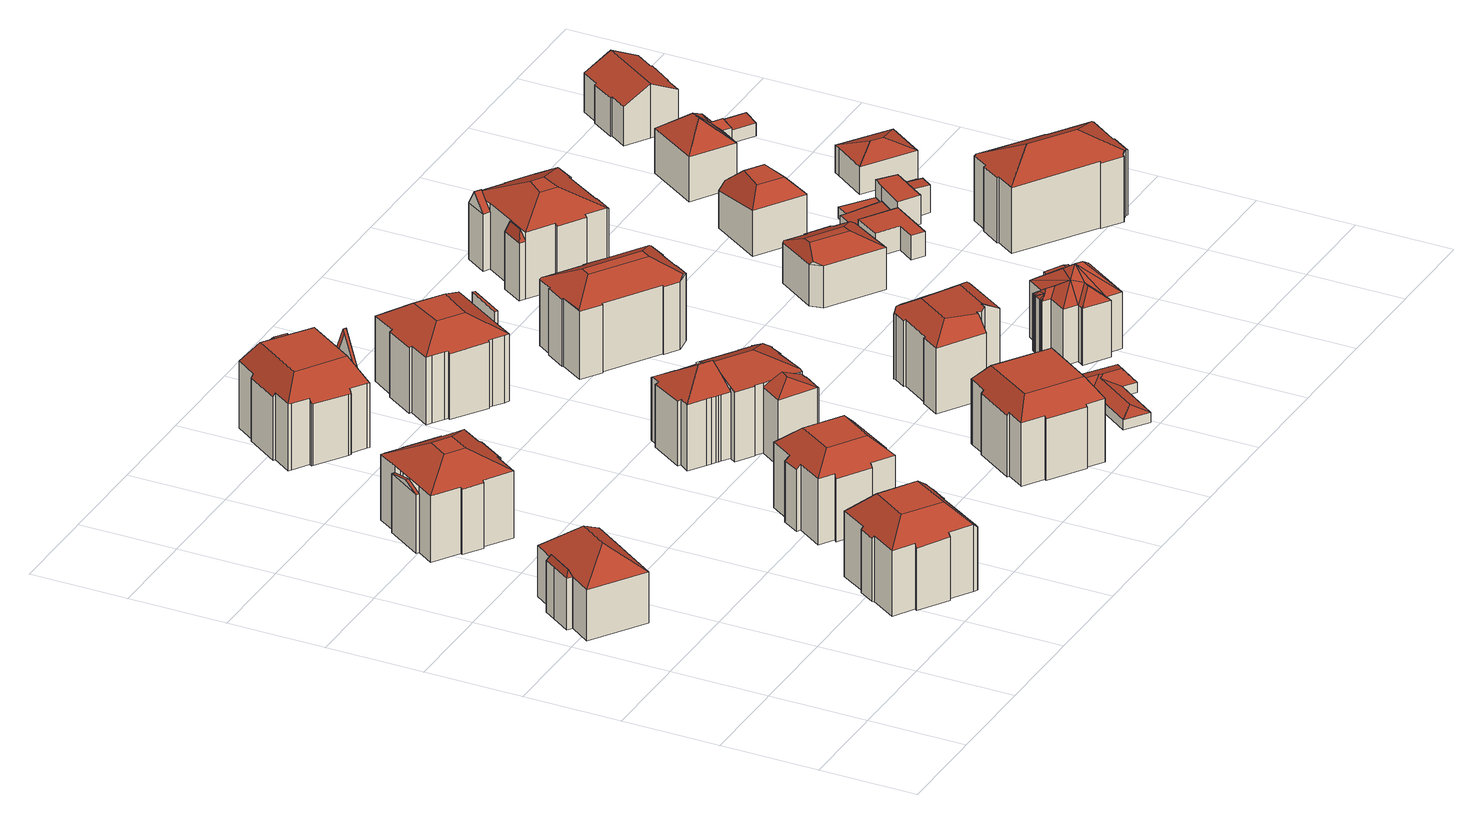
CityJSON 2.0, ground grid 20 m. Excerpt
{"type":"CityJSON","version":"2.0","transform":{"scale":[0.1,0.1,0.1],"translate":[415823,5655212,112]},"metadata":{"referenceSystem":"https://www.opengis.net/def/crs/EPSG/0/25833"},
"CityObjects":{
"building1":{"type":"Building","attributes":{"Gemeindeschluessel":14612000,"Geometrietyp2DReferenz":"3000","function":"31001_9998","roofType":"9999"},"children":["building1-1","building1-2"]},
"building1-1":{"type":"BuildingPart","attributes":{"Dachtyp_tdc":"tdcHipRoof","Dachneigung":38.76,"QualitaetDacherkennung":79,"Geometrietyp2DReferenz":"3000","measuredHeight":15.96,"roofType":"3200"},"parents":["building1"],"geometry":[{"type":"MultiSurface","lod":"2","boundaries":[[[0,1,2,3]],[[1,4,5,2]],[[4,6,7,5]],[[8,9,10,11]],[[9,12,13,10]],[[12,14,15,13]],[[14,16,17,15]],[[16,0,3,17]],[[12,9,18]],[[1,0,19]],[[9,8,6,4,1,19,18]],[[0,16,14,12,18,19]],[[3,2,5,7,11,10,13,15,17]]],"semantics":{"surfaces":[{"type":"WallSurface"},{"type":"RoofSurface"},{"type":"GroundSurface"}],"values":[0,0,0,0,0,0,0,0,1,1,1,1,2]}}]},
"building1-2":{"type":"BuildingPart","attributes":{"Dachtyp_tdc":"tdcFreeFormRoof","Dachneigung":65.96,"QualitaetDacherkennung":25,"Geometrietyp2DReferenz":"3000","measuredHeight":12.25,"roofType":"5000"},"parents":["building1"],"geometry":[{"type":"MultiSurface","lod":"2","boundaries":[[[20,21,22,23]],[[21,24,25,22]],[[24,26,8,11,25]],[[27,20,23,7,6]],[[28,26,24]],[[24,21,20,29,28]],[[29,20,27]],[[28,29,27,26]],[[23,22,25,11,7]]],"semantics":{"surfaces":[{"type":"WallSurface"},{"type":"RoofSurface"},{"type":"GroundSurface"}],"values":[0,0,0,0,1,1,1,1,2]}}]},
"building2":{"type":"Building","attributes":{"Dachtyp_tdc":"tdcCutTentRoof","Gemeindeschluessel":14612000,"Dachneigung":44.16,"QualitaetDacherkennung":64,"Geometrietyp2DReferenz":"3000","measuredHeight":18.25,"function":"31001_9998","roofType":"9999"},"geometry":[{"type":"Solid","lod":"2","boundaries":[[[[30,31,32,33,34,35,36,37,38,39,40,41,42,43,44,45,46,47,48,49,50,51,52,53,54,55]],[[56,57,31,30]],[[57,58,32,31]],[[58,59,33,32]],[[59,60,34,33]],[[60,61,35,34]],[[61,62,36,35]],[[62,63,37,36]],[[63,64,38,37]],[[64,65,39,38]],[[65,66,40,39]],[[66,67,41,40]],[[67,68,42,41]],[[68,69,43,42]],[[69,70,44,43]],[[70,71,45,44]],[[71,72,46,45]],[[72,73,47,46]],[[73,74,48,47]],[[74,75,49,48]],[[75,76,50,49]],[[76,77,51,50]],[[77,78,52,51]],[[78,79,53,52]],[[79,80,54,53]],[[80,81,55,54]],[[81,56,30,55]],[[69,68,67,66,65,64,63,62,61,60,59,58,82,83]],[[74,73,72,71,70,69,83,84]],[[79,78,77,76,75,74,84,85]],[[58,57,56,81,80,79,85,82]],[[85,84,83,82]]]],"semantics":{"surfaces":[{"type":"GroundSurface"},{"type":"WallSurface"},{"type":"RoofSurface"}],"values":[[0,1,1,1,1,1,1,1,1,1,1,1,1,1,1,1,1,1,1,1,1,1,1,1,1,1,1,2,2,2,2,2]]}}]},
"building3":{"type":"Building","attributes":{"Gemeindeschluessel":14612000,"Geometrietyp2DReferenz":"3000","function":"31001_9998","roofType":"9999"},"children":["building3-1","building3-2"]},
"building3-1":{"type":"BuildingPart","attributes":{"Dachtyp_tdc":"tdcGableRoof","Dachneigung":13.62,"QualitaetDacherkennung":10,"Geometrietyp2DReferenz":"3000","measuredHeight":13.66,"roofType":"3100"},"parents":["building3"],"geometry":[{"type":"MultiSurface","lod":"2","boundaries":[[[86,87,88,89]],[[87,90,91,88]],[[90,92,93,91]],[[90,87,94]],[[87,86,95,94]],[[92,90,94,95]],[[89,88,91,93]]],"semantics":{"surfaces":[{"type":"WallSurface"},{"type":"RoofSurface"},{"type":"GroundSurface"}],"values":[0,0,0,0,1,1,2]}}]},
"building3-2":{"type":"BuildingPart","attributes":{"Dachtyp_tdc":"tdcCutTentRoof","Dachneigung":29.66,"QualitaetDacherkennung":65,"Geometrietyp2DReferenz":"3000","measuredHeight":17.65,"roofType":"9999"},"parents":["building3"],"geometry":[{"type":"MultiSurface","lod":"2","boundaries":[[[96,97,98,99]],[[97,100,101,98]],[[100,102,103,101]],[[102,104,105,103]],[[104,106,107,105]],[[106,108,109,107]],[[108,110,111,109]],[[110,112,113,111]],[[112,114,115,113]],[[116,117,118,119,120,121,122,123]],[[124,125,126,116,123,127]],[[108,106,104,102,100,97,96,128,129,124,127,130]],[[121,131,114,112,110,108,130,122]],[[130,127,123,122]],[[115,132,133,134,135,136,137,138,89,93,139,140,141,99,98,101,103,105,107,109,111,113]],[[114,131,132,115]],[[131,121,133,132]],[[121,120,134,133]],[[120,119,135,134]],[[119,118,136,135]],[[118,117,137,136]],[[117,116,138,137]],[[116,126,89,138]],[[126,86,89]],[[125,93,92]],[[125,124,139,93]],[[124,129,140,139]],[[129,128,141,140]],[[128,96,99,141]]],"semantics":{"surfaces":[{"type":"WallSurface"},{"type":"RoofSurface"},{"type":"GroundSurface"}],"values":[0,0,0,0,0,0,0,0,0,1,1,1,1,1,2,0,0,0,0,0,0,0,0,0,0,0,0,0,0]}}]},
"building4":{"type":"Building","attributes":{"Dachtyp_tdc":"tdcCutTentRoof","Gemeindeschluessel":14612000,"Dachneigung":0.54,"QualitaetDacherkennung":73,"Geometrietyp2DReferenz":"3000","measuredHeight":17.46,"function":"31001_9998","roofType":"9999"},"geometry":[{"type":"Solid","lod":"2","boundaries":[[[[142,143,144,145]],[[143,146,147,144]],[[146,148,149,147]],[[148,150,151,149]],[[150,152,153,151]],[[152,154,155,153]],[[154,156,157,155]],[[156,158,159,157]],[[158,160,161,159]],[[160,162,163,161]],[[162,164,165,163]],[[164,166,167,165]],[[166,168,169,167]],[[168,170,171,169]],[[170,172,173,171]],[[172,174,175,173]],[[174,176,177,175]],[[176,178,179,177]],[[178,180,181,179]],[[180,182,183,181]],[[182,184,185,183]],[[184,186,187,185]],[[186,188,189,187]],[[188,142,145,189]],[[156,154,152,150,148,146,190,191]],[[174,172,170,168,166,164,162,160,158,156,191,192]],[[184,182,180,178,176,174,192,193]],[[146,143,142,188,186,184,193,190]],[[193,192,191,190]],[[145,144,147,149,151,153,155,157,159,161,163,165,167,169,171,173,175,177,179,181,183,185,187,189]]]],"semantics":{"surfaces":[{"type":"WallSurface"},{"type":"RoofSurface"},{"type":"GroundSurface"}],"values":[[0,0,0,0,0,0,0,0,0,0,0,0,0,0,0,0,0,0,0,0,0,0,0,0,1,1,1,1,1,2]]}}]},
"building5":{"type":"Building","attributes":{"Gemeindeschluessel":14612000,"Geometrietyp2DReferenz":"3000","function":"31001_9998","roofType":"9999"},"children":["building5-1","building5-2","building5-3"]},
"building5-1":{"type":"BuildingPart","attributes":{"Dachtyp_tdc":"tdcCutTentRoof","Dachneigung":0.149,"QualitaetDacherkennung":67,"Geometrietyp2DReferenz":"3000","measuredHeight":18.61,"roofType":"9999"},"parents":["building5"],"geometry":[{"type":"MultiSurface","lod":"2","boundaries":[[[194,195,196,197]],[[195,198,199,196]],[[198,200,201,199]],[[200,202,201]],[[203,204,205,206,207]],[[204,208,209,205]],[[208,210,211,209]],[[210,212,213,211]],[[212,214,215,213]],[[214,216,217,215]],[[216,218,219,217]],[[218,220,221,219]],[[220,222,223,221]],[[222,224,225,223]],[[224,226,227,225]],[[226,228,229,227]],[[228,230,231,229]],[[230,232,233,231]],[[232,234,235,233]],[[234,236,237,235]],[[204,203,238,239,240,200,198,241,242]],[[224,222,220,218,216,214,212,210,208,204,242,243]],[[234,232,230,228,226,224,243,244]],[[198,195,194,236,234,244,241]],[[244,243,242,241]],[[197,196,199,201,245,206,205,209,211,213,215,217,219,221,223,225,227,229,231,233,235,237]]],"semantics":{"surfaces":[{"type":"WallSurface"},{"type":"RoofSurface"},{"type":"GroundSurface"}],"values":[0,0,0,0,0,0,0,0,0,0,0,0,0,0,0,0,0,0,0,0,1,1,1,1,1,2]}}]},
"building5-2":{"type":"BuildingPart","attributes":{"Dachtyp_tdc":"tdcGableRoof","Dachneigung":65.53,"QualitaetDacherkennung":14,"Geometrietyp2DReferenz":"3000","measuredHeight":20.18,"roofType":"3100"},"parents":["building5"],"geometry":[{"type":"MultiSurface","lod":"2","boundaries":[[[202,246,247,201]],[[246,248,249,247]],[[248,246,250]],[[246,202,240,251,250]],[[252,207,248,250,251,239]],[[201,247,249,206,245]]],"semantics":{"surfaces":[{"type":"WallSurface"},{"type":"RoofSurface"},{"type":"GroundSurface"}],"values":[0,0,0,1,1,2]}}]},
"building5-3":{"type":"BuildingPart","attributes":{"Dachtyp_tdc":"tdcFreeFormRoof","Dachneigung":49.67,"QualitaetDacherkennung":13,"Geometrietyp2DReferenz":"3000","measuredHeight":16.61,"roofType":"5000"},"parents":["building5"],"geometry":[{"type":"MultiSurface","lod":"2","boundaries":[[[253,254,255,237,236]],[[254,256,257,255]],[[256,258,194,197,257]],[[259,258,256]],[[260,259,256,254]],[[260,254,253]],[[259,260,253,258]],[[237,255,257,197]]],"semantics":{"surfaces":[{"type":"WallSurface"},{"type":"RoofSurface"},{"type":"GroundSurface"}],"values":[0,0,0,1,1,1,1,2]}}]},
"building6":{"type":"Building","attributes":{"Gemeindeschluessel":14612000,"Geometrietyp2DReferenz":"3000","function":"31001_9998","roofType":"9999"},"children":["building6-1","building6-2","building6-3"]},
"building6-1":{"type":"BuildingPart","attributes":{"Dachtyp_tdc":"tdcHipAndGableRoof","Dachneigung":31.07,"QualitaetDacherkennung":58,"Geometrietyp2DReferenz":"3000","measuredHeight":17.32,"roofType":"5000"},"parents":["building6"],"geometry":[{"type":"MultiSurface","lod":"2","boundaries":[[[261,262,263,264]],[[265,266,267,268]],[[266,269,270,267]],[[269,271,272,270]],[[271,273,274,272]],[[273,275,276,274]],[[275,277,278,276]],[[277,279,280,278]],[[279,281,282,280]],[[281,283,284,282]],[[283,285,286,284]],[[285,287,288,286]],[[287,289,290,288]],[[289,291,292,290]],[[291,261,264,292]],[[287,285,283,281,279,277,293]],[[277,275,273,271,269,266,265,294,295,293]],[[295,296,262,261,291,289,287,293]],[[264,263,297,298,268,267,270,272,274,276,278,280,282,284,286,288,290,292]]],"semantics":{"surfaces":[{"type":"WallSurface"},{"type":"RoofSurface"},{"type":"GroundSurface"}],"values":[0,0,0,0,0,0,0,0,0,0,0,0,0,0,0,1,1,1,2]}}]},
"building6-2":{"type":"BuildingPart","attributes":{"Dachtyp_tdc":"tdcFreeFormRoof","Dachneigung":15.7,"QualitaetDacherkennung":38,"Geometrietyp2DReferenz":"3000","measuredHeight":16.92,"roofType":"5000"},"parents":["building6"],"geometry":[{"type":"MultiSurface","lod":"2","boundaries":[[[299,300,301,302]],[[300,303,304,301]],[[303,305,265,268,304]],[[306,307,308,263,262]],[[307,309,310,308]],[[309,311,312,310]],[[311,313,314,312]],[[313,315,316,314]],[[315,317,318,316]],[[317,319,320,318]],[[319,321,322,320]],[[321,323,324,322]],[[323,325,326,324]],[[325,327,328,329,326]],[[330,299,302,331,332]],[[325,323,321,319,317,315,333]],[[315,313,311,309,307,306,296,334,333]],[[334,335,294,305,303,300,299,330,336,337,338,327,325,333]],[[302,301,304,268,298,297,263,308,310,312,314,316,318,320,322,324,326,329,339,331]]],"semantics":{"surfaces":[{"type":"WallSurface"},{"type":"RoofSurface"},{"type":"GroundSurface"}],"values":[0,0,0,0,0,0,0,0,0,0,0,0,0,0,0,1,1,1,2]}}]},
"building6-3":{"type":"BuildingPart","attributes":{"Dachtyp_tdc":"tdcHipAndGableRoof","Dachneigung":22.36,"QualitaetDacherkennung":49,"Geometrietyp2DReferenz":"3000","measuredHeight":15.78,"roofType":"5000"},"parents":["building6"],"geometry":[{"type":"MultiSurface","lod":"2","boundaries":[[[328,340,341,329]],[[340,342,343,341]],[[342,344,345,343]],[[344,346,347,345]],[[346,348,349,347]],[[348,332,331,349]],[[348,346,350]],[[346,344,342,340,328,338,351,350]],[[351,336,332,348,350]],[[329,341,343,345,347,349,331,339]]],"semantics":{"surfaces":[{"type":"WallSurface"},{"type":"RoofSurface"},{"type":"GroundSurface"}],"values":[0,0,0,0,0,0,1,1,1,2]}}]},
"building7":{"type":"Building","attributes":{"Dachtyp_tdc":"tdcCutTentRoof","Gemeindeschluessel":14612000,"Dachneigung":0.005,"QualitaetDacherkennung":64,"Geometrietyp2DReferenz":"3000","measuredHeight":17.1,"function":"31001_9998","roofType":"9999"},"geometry":[{"type":"Solid","lod":"2","boundaries":[[[[352,353,354,355]],[[353,356,357,354]],[[356,358,359,357]],[[358,360,361,359]],[[360,362,363,361]],[[362,364,365,363]],[[364,366,367,365]],[[366,368,369,367]],[[368,370,371,369]],[[370,372,373,371]],[[372,374,375,373]],[[374,376,377,375]],[[376,378,379,377]],[[378,380,381,379]],[[380,382,383,381]],[[382,384,385,383]],[[384,386,387,385]],[[386,388,389,387]],[[388,390,391,389]],[[390,392,393,391]],[[392,394,395,393]],[[394,396,397,395]],[[366,364,362,360,358,356,398,399]],[[380,378,376,374,372,370,368,366,399,400]],[[390,388,386,384,382,380,400,401]],[[356,353,352,402,403,404,405,406,396,394,392,390,401,398]],[[401,400,399,398]],[[397,407,408,409,410,411,355,354,357,359,361,363,365,367,369,371,373,375,377,379,381,383,385,387,389,391,393,395]],[[396,406,407,397]],[[406,405,408,407]],[[405,404,409,408]],[[404,403,410,409]],[[403,402,411,410]],[[402,352,355,411]]]],"semantics":{"surfaces":[{"type":"WallSurface"},{"type":"RoofSurface"},{"type":"GroundSurface"}],"values":[[0,0,0,0,0,0,0,0,0,0,0,0,0,0,0,0,0,0,0,0,0,0,1,1,1,1,1,2,0,0,0,0,0,0]]}}]},
"building8":{"type":"Building","attributes":{"Gemeindeschluessel":14612000,"Geometrietyp2DReferenz":"3000","function":"31001_9998","roofType":"9999"},"children":["building8-1","building8-2"]},
"building8-1":{"type":"BuildingPart","attributes":{"Dachtyp_tdc":"tdcPolyFlatRoof","Dachneigung":0,"QualitaetDacherkennung":0,"Geometrietyp2DReferenz":"3000","measuredHeight":16.09,"roofType":"9999"},"parents":["building8"],"geometry":[{"type":"MultiSurface","lod":"2","boundaries":[[[412,413,414,415]],[[415,414,416,417,418]],[[414,413,419,416]],[[413,412,420,419]],[[412,421,420]],[[418,421,412,415]],[[417,416,419,420]],[[418,417,420,421]]],"semantics":{"surfaces":[{"type":"RoofSurface"},{"type":"WallSurface"},{"type":"GroundSurface"},{"type":"ClosureSurface","isClosure":"1","QuelleClosure":"LoD1Solid"}],"values":[0,1,1,1,1,1,2,3]}}]},
"building8-2":{"type":"BuildingPart","attributes":{"Dachtyp_tdc":"tdcCutTentRoof","Dachneigung":30.36,"QualitaetDacherkennung":50,"Geometrietyp2DReferenz":"3000","measuredHeight":17.27,"roofType":"9999"},"parents":["building8"],"geometry":[{"type":"MultiSurface","lod":"2","boundaries":[[[422,423,424,425]],[[426,427,428,429,430,431,432,433]],[[434,421,418,426,433,435]],[[436,437,438,439,440,441,442,443,444,434,435,445]],[[431,446,423,422,447,436,445,432]],[[445,435,433,432]],[[424,448,449,450,451,452,453,454,417,420,455,456,457,458,459,460,461,462,463,464,465,425]],[[421,434,455,420]],[[434,444,456,455]],[[444,443,457,456]],[[443,442,458,457]],[[442,441,459,458]],[[441,440,460,459]],[[440,439,461,460]],[[439,438,462,461]],[[438,437,463,462]],[[437,436,464,463]],[[436,447,465,464]],[[447,422,425,465]],[[423,446,448,424]],[[446,431,449,448]],[[431,430,450,449]],[[430,429,451,450]],[[429,428,452,451]],[[428,427,453,452]],[[427,426,454,453]],[[426,418,417,454]]],"semantics":{"surfaces":[{"type":"WallSurface"},{"type":"RoofSurface"},{"type":"GroundSurface"}],"values":[0,1,1,1,1,1,2,0,0,0,0,0,0,0,0,0,0,0,0,0,0,0,0,0,0,0,0]}}]},
"building9":{"type":"Building","attributes":{"Dachtyp_tdc":"tdcFreeFormRoof","Gemeindeschluessel":14612000,"Dachneigung":18.82,"QualitaetDacherkennung":36,"Geometrietyp2DReferenz":"3000","measuredHeight":3.36,"function":"31001_9998","roofType":"5000"},"geometry":[{"type":"Solid","lod":"2","boundaries":[[[[466,467,468,469]],[[467,470,471,468]],[[470,472,473,471]],[[472,474,475,473]],[[474,476,477,475]],[[476,478,479,477]],[[478,480,481,479]],[[480,466,469,481]],[[482,480,478]],[[483,482,478,476]],[[484,485,486,483,476,474]],[[484,474,472]],[[485,484,472,470]],[[487,486,485,470,467]],[[482,483,486,487,466,480]],[[469,468,471,473,475,477,479,481]],[[487,467,466]]]],"semantics":{"surfaces":[{"type":"WallSurface"},{"type":"RoofSurface"},{"type":"GroundSurface"}],"values":[[0,0,0,0,0,0,0,0,1,1,1,1,1,1,1,2,1]]}}]},
"building10":{"type":"Building","attributes":{"Dachtyp_tdc":"tdcFreeFormRoof","Gemeindeschluessel":14612000,"Dachneigung":4.42,"QualitaetDacherkennung":41,"Geometrietyp2DReferenz":"3000","measuredHeight":16.88,"function":"31001_9998","roofType":"5000"},"geometry":[{"type":"Solid","lod":"2","boundaries":[[[[488,489,490,491]],[[489,492,493,490]],[[492,494,495,493]],[[494,496,497,495]],[[496,498,499,497]],[[498,500,501,499]],[[500,502,503,501]],[[502,504,505,503]],[[504,506,507,505]],[[506,508,509,507]],[[508,510,511,509]],[[510,512,513,511]],[[512,514,515,513]],[[514,516,517,515]],[[516,518,519,517]],[[518,520,521,519]],[[520,522,523,521]],[[522,524,525,523]],[[524,526,527,525]],[[526,488,491,527]],[[504,528,529,530,506]],[[516,531,532,518]],[[488,526,524,522,520,518,532,533,534,489]],[[528,502,500,498,496,494,492,534,533,529]],[[512,510,508,530,529,533,532,531,514]],[[492,489,534]],[[516,514,531]],[[504,502,528]],[[508,506,530]],[[491,490,493,495,497,499,501,503,505,507,509,511,513,515,517,519,521,523,525,527]]]],"semantics":{"surfaces":[{"type":"WallSurface"},{"type":"RoofSurface"},{"type":"GroundSurface"}],"values":[[0,0,0,0,0,0,0,0,0,0,0,0,0,0,0,0,0,0,0,0,1,1,1,1,1,0,0,0,0,2]]}}]},
"building11":{"type":"Building","attributes":{"Dachtyp_tdc":"tdcFreeFormRoof","Gemeindeschluessel":14612000,"Dachneigung":29,"QualitaetDacherkennung":49,"Geometrietyp2DReferenz":"3000","measuredHeight":17.49,"function":"31001_9998","roofType":"5000"},"geometry":[{"type":"Solid","lod":"2","boundaries":[[[[535,536,537,538]],[[536,539,540,537]],[[539,541,542,540]],[[541,543,544,542]],[[543,545,546,544]],[[545,547,548,546]],[[547,549,550,548]],[[549,551,552,550]],[[551,553,554,552]],[[553,555,556,554]],[[555,557,558,556]],[[557,559,560,558]],[[559,561,562,560]],[[561,563,564,562]],[[563,565,566,564]],[[565,567,568,566]],[[567,569,570,568]],[[569,571,572,570]],[[571,573,574,572]],[[573,575,576,574]],[[575,535,538,576]],[[547,577,578,579,580,557,555,553,551,549]],[[581,582,567,565,563,561,559,580,579]],[[575,573,571,569,582,581,583,584]],[[541,539,536,535,584,583,578,577,545,543]],[[578,583,581,579]],[[559,557,580]],[[547,545,577]],[[569,567,582]],[[535,575,584]],[[538,537,540,542,544,546,548,550,552,554,556,558,560,562,564,566,568,570,572,574,576]]]],"semantics":{"surfaces":[{"type":"WallSurface"},{"type":"RoofSurface"},{"type":"GroundSurface"}],"values":[[0,0,0,0,0,0,0,0,0,0,0,0,0,0,0,0,0,0,0,0,0,1,1,1,1,1,0,0,0,0,2]]}}]},
"building12":{"type":"Building","attributes":{"Dachtyp_tdc":"tdcFreeFormRoof","Gemeindeschluessel":14612000,"Dachneigung":44.64,"QualitaetDacherkennung":30,"Geometrietyp2DReferenz":"3000","measuredHeight":16.7,"function":"31001_9998","roofType":"5000"},"geometry":[{"type":"Solid","lod":"2","boundaries":[[[[585,586,587,588]],[[586,589,590,587]],[[589,591,592,590]],[[591,593,594,592]],[[593,595,596,594]],[[595,597,598,596]],[[597,599,600,598]],[[599,601,602,600]],[[601,603,604,602]],[[603,605,606,604]],[[605,607,608,606]],[[607,609,610,608]],[[609,611,612,610]],[[611,613,614,612]],[[613,615,616,614]],[[615,617,618,616]],[[617,619,620,618]],[[619,621,622,620]],[[621,623,624,622]],[[623,625,626,624]],[[625,627,628,626]],[[629,630,631,632]],[[630,585,588,631]],[[633,634,635,629,636]],[[633,636,627]],[[634,633,627,625]],[[635,634,625,623]],[[637,621,638]],[[637,623,621]],[[637,635,623]],[[639,635,637]],[[639,629,635]],[[629,639,630]],[[638,621,619]],[[617,638,619]],[[615,638,617]],[[615,637,638]],[[637,615,640]],[[641,642,643,640,615,613]],[[641,613,611]],[[642,641,611,609]],[[609,643,642]],[[607,643,609]],[[643,607,605]],[[643,605,640]],[[640,639,637]],[[605,639,640]],[[639,605,603]],[[644,645,646,647,639,603,601]],[[644,601,599]],[[645,644,599,597]],[[645,648,646]],[[597,648,645]],[[595,648,597]],[[648,595,593]],[[649,648,593,591]],[[650,649,591,589]],[[650,589,586]],[[647,646,648,649,650,586,585]],[[639,647,585,630]],[[588,587,590,592,594,596,598,600,602,604,606,608,610,612,614,616,618,620,622,624,626,628,651,632,631]],[[627,636,651,628]],[[636,629,632,651]]]],"semantics":{"surfaces":[{"type":"WallSurface"},{"type":"RoofSurface"},{"type":"GroundSurface"}],"values":[[0,0,0,0,0,0,0,0,0,0,0,0,0,0,0,0,0,0,0,0,0,0,0,1,1,1,1,1,1,1,1,1,1,1,1,1,1,1,1,1,1,1,1,1,1,1,1,1,1,1,1,1,1,1,1,1,1,1,1,1,2,0,0]]}}]},
"building13":{"type":"Building","attributes":{"Gemeindeschluessel":14612000,"Geometrietyp2DReferenz":"3000","function":"31001_9998","roofType":"9999"},"children":["building13-1","building13-2","building13-3"]},
"building13-1":{"type":"BuildingPart","attributes":{"Dachtyp_tdc":"tdcCutTentRoof","Dachneigung":26.34,"QualitaetDacherkennung":70,"Geometrietyp2DReferenz":"3000","measuredHeight":17.26,"roofType":"9999"},"parents":["building13"],"geometry":[{"type":"MultiSurface","lod":"2","boundaries":[[[652,653,654,655,656]],[[653,657,658,654]],[[657,659,660,658]],[[659,661,662,660]],[[661,663,664,662]],[[663,665,666,664]],[[665,667,668,666]],[[667,669,670,668]],[[669,671,672,670]],[[671,673,674,672]],[[673,675,676,674]],[[675,677,678,676]],[[677,679,680,678]],[[679,681,682,680]],[[681,683,684,682]],[[683,685,686,684]],[[685,687,688,689,686]],[[690,691,692,693,694,695]],[[663,661,659,657,653,652,696,697]],[[677,675,673,671,669,667,665,663,697,698]],[[687,685,683,681,679,677,698,699]],[[652,700,701,691,690,687,699,696]],[[699,698,697,696]],[[655,654,658,660,662,664,666,668,670,672,674,676,678,680,682,684,686,689,694,693]]],"semantics":{"surfaces":[{"type":"WallSurface"},{"type":"RoofSurface"},{"type":"GroundSurface"}],"values":[0,0,0,0,0,0,0,0,0,0,0,0,0,0,0,0,0,0,1,1,1,1,1,2]}}]},
"building13-2":{"type":"BuildingPart","attributes":{"Dachtyp_tdc":"tdcGableRoof","Dachneigung":46.48,"QualitaetDacherkennung":16,"Geometrietyp2DReferenz":"3000","measuredHeight":15.17,"roofType":"3100"},"parents":["building13"],"geometry":[{"type":"MultiSurface","lod":"2","boundaries":[[[692,702,703,693]],[[702,704,705,703]],[[704,656,655,705]],[[704,702,706]],[[702,692,701,707,706]],[[656,704,706,707,700]],[[693,703,705,655]]],"semantics":{"surfaces":[{"type":"WallSurface"},{"type":"RoofSurface"},{"type":"GroundSurface"}],"values":[0,0,0,0,1,1,2]}}]},
"building13-3":{"type":"BuildingPart","attributes":{"Dachtyp_tdc":"tdcFreeFormRoof","Dachneigung":72.54,"QualitaetDacherkennung":23,"Geometrietyp2DReferenz":"3000","measuredHeight":14.43,"roofType":"5000"},"parents":["building13"],"geometry":[{"type":"MultiSurface","lod":"2","boundaries":[[[708,709,710,711]],[[709,695,694,710]],[[688,708,711,689]],[[712,713,688,695]],[[712,695,709]],[[713,712,709,708]],[[713,708,688]],[[711,710,694,689]]],"semantics":{"surfaces":[{"type":"WallSurface"},{"type":"RoofSurface"},{"type":"GroundSurface"}],"values":[0,0,0,1,1,1,1,2]}}]},
"building14":{"type":"Building","attributes":{"Dachtyp_tdc":"tdcFreeFormRoof","Gemeindeschluessel":14612000,"Dachneigung":27.16,"QualitaetDacherkennung":48,"Geometrietyp2DReferenz":"3000","measuredHeight":11.21,"function":"31001_9998","roofType":"5000"},"geometry":[{"type":"Solid","lod":"2","boundaries":[[[[714,715,716,717]],[[715,718,719,716]],[[718,720,721,719]],[[720,722,723,721]],[[722,724,725,723]],[[724,726,727,725]],[[726,728,729,727]],[[728,730,731,729]],[[730,714,717,731]],[[728,732,733,734,730]],[[735,736,715,714,734,733]],[[737,738,724,722,720,718,736,735]],[[728,726,738,737,732]],[[732,737,735,733]],[[714,730,734]],[[718,715,736]],[[726,724,738]],[[717,716,719,721,723,725,727,729,731]]]],"semantics":{"surfaces":[{"type":"WallSurface"},{"type":"RoofSurface"},{"type":"GroundSurface"}],"values":[[0,0,0,0,0,0,0,0,0,1,1,1,1,1,0,0,0,2]]}}]},
"building15":{"type":"Building","attributes":{"Dachtyp_tdc":"tdcPolyFlatRoof","Gemeindeschluessel":14612000,"Dachneigung":0,"QualitaetDacherkennung":73,"Geometrietyp2DReferenz":"3000","measuredHeight":5.11,"function":"31001_9998","roofType":"1000"},"geometry":[{"type":"Solid","lod":"2","boundaries":[[[[739,740,741,742]],[[740,743,744,741]],[[743,745,746,744]],[[745,747,748,746]],[[745,743,740,739,749,747]],[[748,750,742,741,744,746]],[[747,749,750,748]],[[749,739,742,750]]]],"semantics":{"surfaces":[{"type":"WallSurface"},{"type":"RoofSurface"},{"type":"GroundSurface"}],"values":[[0,0,0,0,1,2,0,0]]}}]},
"building16":{"type":"Building","attributes":{"Dachtyp_tdc":"tdcFreeFormRoof","Gemeindeschluessel":14612000,"Dachneigung":50.19,"QualitaetDacherkennung":51,"Geometrietyp2DReferenz":"3000","measuredHeight":12.75,"function":"31001_9998","roofType":"5000"},"geometry":[{"type":"Solid","lod":"2","boundaries":[[[[751,752,753,754]],[[752,755,756,753]],[[751,757,758,759,760,761,762,763]],[[752,763,762,764,765]],[[755,765,764,766,767]],[[761,760,768,767,766]],[[764,762,761,766]],[[752,751,763]],[[755,752,765]],[[759,768,760]],[[756,769,770,771,772,773,754,753]],[[755,767,769,756]],[[767,768,770,769]],[[768,759,771,770]],[[759,758,772,771]],[[758,757,773,772]],[[757,751,754,773]]]],"semantics":{"surfaces":[{"type":"WallSurface"},{"type":"RoofSurface"},{"type":"GroundSurface"}],"values":[[0,0,1,1,1,1,1,0,0,0,2,0,0,0,0,0,0]]}}]},
"building17":{"type":"Building","attributes":{"Dachtyp_tdc":"tdcPolyFlatRoof","Gemeindeschluessel":14612000,"Dachneigung":2.9,"QualitaetDacherkennung":67,"Geometrietyp2DReferenz":"3000","measuredHeight":2.87,"function":"31001_9998","roofType":"2100"},"geometry":[{"type":"Solid","lod":"2","boundaries":[[[[774,775,776,777]],[[775,778,779,776]],[[778,780,781,779]],[[780,782,783,781]],[[782,774,777,783]],[[782,780,778,775,774]],[[777,776,779,781,783]]]],"semantics":{"surfaces":[{"type":"WallSurface"},{"type":"RoofSurface"},{"type":"GroundSurface"}],"values":[[0,0,0,0,0,1,2]]}}]},
"building18":{"type":"Building","attributes":{"Dachtyp_tdc":"tdcPolyFlatRoof","Gemeindeschluessel":14612000,"Dachneigung":0,"QualitaetDacherkennung":64,"Geometrietyp2DReferenz":"3000","measuredHeight":2.27,"function":"31001_9998","roofType":"1000"},"geometry":[{"type":"Solid","lod":"2","boundaries":[[[[784,785,786,787]],[[785,788,789,786]],[[788,790,791,789]],[[790,784,787,791]],[[790,788,785,784]],[[787,786,789,791]]]],"semantics":{"surfaces":[{"type":"WallSurface"},{"type":"RoofSurface"},{"type":"GroundSurface"}],"values":[[0,0,0,0,1,2]]}}]},
"building19":{"type":"Building","attributes":{"Dachtyp_tdc":"tdcPolyFlatRoof","Gemeindeschluessel":14612000,"Dachneigung":2.77,"QualitaetDacherkennung":71,"Geometrietyp2DReferenz":"3000","measuredHeight":6.21,"function":"31001_9998","roofType":"2100"},"geometry":[{"type":"Solid","lod":"2","boundaries":[[[[792,793,794,795]],[[793,796,797,794]],[[796,798,799,797]],[[798,800,801,799]],[[800,802,803,801]],[[802,804,805,803]],[[804,792,795,805]],[[804,802,800,798,796,793,792]],[[795,794,797,799,801,803,805]]]],"semantics":{"surfaces":[{"type":"WallSurface"},{"type":"RoofSurface"},{"type":"GroundSurface"}],"values":[[0,0,0,0,0,0,0,1,2]]}}]},
"building20":{"type":"Building","attributes":{"Dachtyp_tdc":"tdcPolyFlatRoof","Gemeindeschluessel":14612000,"Dachneigung":2.91,"QualitaetDacherkennung":57,"Geometrietyp2DReferenz":"3000","measuredHeight":6,"function":"31001_9998","roofType":"2100"},"geometry":[{"type":"Solid","lod":"2","boundaries":[[[[802,806,807,803]],[[806,808,809,807]],[[808,804,805,809]],[[804,802,803,805]],[[804,808,806,802]],[[803,807,809,805]]]],"semantics":{"surfaces":[{"type":"WallSurface"},{"type":"RoofSurface"},{"type":"GroundSurface"}],"values":[[0,0,0,0,1,2]]}}]},
"building21":{"type":"Building","attributes":{"Dachtyp_tdc":"tdcFreeFormRoof","Gemeindeschluessel":14612000,"Dachneigung":26.81,"QualitaetDacherkennung":61,"Geometrietyp2DReferenz":"3000","measuredHeight":17.43,"function":"31001_9998","roofType":"5000"},"geometry":[{"type":"Solid","lod":"2","boundaries":[[[[810,811,812,813]],[[811,814,815,812]],[[814,816,817,815]],[[816,818,819,817]],[[818,820,821,819]],[[820,822,823,821]],[[822,824,825,823]],[[824,826,827,825]],[[826,828,829,827]],[[828,830,831,829]],[[830,832,833,831]],[[832,834,835,833]],[[834,836,837,835]],[[836,838,839,837]],[[838,840,841,839]],[[840,842,843,841]],[[842,844,845,843]],[[844,846,847,845]],[[846,810,813,847]],[[848,849,820,818,816,814,811,850]],[[832,830,851,852,853,838,836,834]],[[852,848,850,810,846,844,842,840,853]],[[828,826,824,822,849,848,852,851]],[[822,820,849]],[[840,838,853]],[[830,828,851]],[[811,810,850]],[[813,812,815,817,819,821,823,825,827,829,831,833,835,837,839,841,843,845,847]]]],"semantics":{"surfaces":[{"type":"WallSurface"},{"type":"RoofSurface"},{"type":"GroundSurface"}],"values":[[0,0,0,0,0,0,0,0,0,0,0,0,0,0,0,0,0,0,0,1,1,1,1,0,0,0,0,2]]}}]},
"building22":{"type":"Building","attributes":{"Dachtyp_tdc":"tdcFreeFormRoof","Gemeindeschluessel":14612000,"Dachneigung":40.18,"QualitaetDacherkennung":51,"Geometrietyp2DReferenz":"3000","measuredHeight":13.62,"function":"31001_9998","roofType":"5000"},"geometry":[{"type":"Solid","lod":"2","boundaries":[[[[854,855,856,857]],[[855,858,859,856]],[[858,860,861,859]],[[860,862,863,861]],[[862,864,865,863]],[[864,866,867,865]],[[866,868,869,867]],[[868,854,857,869]],[[858,870,860]],[[871,870,858]],[[871,868,870]],[[868,871,872]],[[866,870,868]],[[873,870,866,864]],[[873,864,862]],[[870,873,862,860]],[[871,858,855]],[[872,871,855,854]],[[872,854,868]],[[857,856,859,861,863,865,867,869]]]],"semantics":{"surfaces":[{"type":"WallSurface"},{"type":"RoofSurface"},{"type":"GroundSurface"}],"values":[[0,0,0,0,0,0,0,0,1,1,1,1,1,1,1,1,1,1,1,2]]}}]},
"building23":{"type":"Building","attributes":{"Dachtyp_tdc":"tdcHipRoof","Gemeindeschluessel":14612000,"Dachneigung":22.07,"QualitaetDacherkennung":80,"Geometrietyp2DReferenz":"3000","measuredHeight":7.63,"function":"31001_9998","roofType":"3200"},"geometry":[{"type":"Solid","lod":"2","boundaries":[[[[874,875,876,877]],[[875,878,879,876]],[[878,880,881,879]],[[880,882,883,881]],[[882,874,877,883]],[[875,874,882,884]],[[880,878,885]],[[882,880,885,884]],[[878,875,884,885]],[[877,876,879,881,883]]]],"semantics":{"surfaces":[{"type":"WallSurface"},{"type":"RoofSurface"},{"type":"GroundSurface"}],"values":[[0,0,0,0,0,1,1,1,1,2]]}}]},
"building24":{"type":"Building","attributes":{"Dachtyp_tdc":"tdcPolyFlatRoof","Gemeindeschluessel":14612000,"Dachneigung":8.84,"QualitaetDacherkennung":63,"Geometrietyp2DReferenz":"3000","measuredHeight":3.24,"function":"31001_9998","roofType":"2100"},"geometry":[{"type":"Solid","lod":"2","boundaries":[[[[886,887,888,889]],[[887,890,891,888]],[[890,892,893,891]],[[892,886,889,893]],[[892,890,887,886]],[[889,888,891,893]]]],"semantics":{"surfaces":[{"type":"WallSurface"},{"type":"RoofSurface"},{"type":"GroundSurface"}],"values":[[0,0,0,0,1,2]]}}]},
"building25":{"type":"Building","attributes":{"Dachtyp_tdc":"tdcGableRoof","Gemeindeschluessel":14612000,"Dachneigung":28.96,"QualitaetDacherkennung":50,"Geometrietyp2DReferenz":"3000","measuredHeight":11.25,"function":"31001_9998","roofType":"3100"},"geometry":[{"type":"Solid","lod":"2","boundaries":[[[[894,895,896,897]],[[898,899,900,901,902,903,904,905]],[[905,906,907,908,895,894,909,898]],[[896,910,911,912,913,914,915,916,917,918,919,920,921,897]],[[895,908,910,896]],[[908,907,911,910]],[[907,906,912,911]],[[906,905,913,912]],[[905,904,914,913]],[[904,903,915,914]],[[903,902,916,915]],[[902,901,917,916]],[[901,900,918,917]],[[900,899,919,918]],[[899,898,920,919]],[[898,909,921,920]],[[909,894,897,921]]]],"semantics":{"surfaces":[{"type":"WallSurface"},{"type":"RoofSurface"},{"type":"GroundSurface"}],"values":[[0,1,1,2,0,0,0,0,0,0,0,0,0,0,0,0,0]]}}]}
},
"vertices":[
[113,499,134],[6,572,133],[6,572,26],[113,499,26],[35,614,133],[35,614,26],[35,615,133],[35,615,26],[78,676,133],[110,723,133],[110,723,26],[78,676,26],[216,650,134],[216,650,26],[171,584,134],[171,584,26],[159,567,134],[159,567,26],[131,640,185],[91,581,185],
[25,622,134],[51,660,134],[51,660,26],[25,622,26],[67,684,134],[67,684,26],[78,676,134],[35,615,134],[69,675,148],[34,623,148],
[536,199,20],[533,194,20],[578,166,20],[584,162,20],[579,153,20],[564,130,20],[559,121,20],[552,126,20],[512,62,20],[518,58,20],[512,49,20],[500,29,20],[494,21,20],[487,25,20],[442,54,20],[439,49,20],[379,87,20],[383,92,20],[341,118,20],[375,171,20],[372,174,20],[393,207,20],[397,205,20],[432,260,20],[475,231,20],[478,236,20],[536,199,154],[533,194,160],[578,166,161],[584,162,153],[579,153,153],[564,130,153],[559,121,153],[552,126,161],[512,62,161],[518,58,153],[512,49,153],[500,29,153],[494,21,153],[487,25,161],[442,54,160],[439,49,153],[379,87,151],[383,92,158],[341,118,157],[375,171,157],[372,174,152],[393,207,152],[397,205,157],[432,260,157],[475,231,158],[478,236,153],[520,155,202],[472,79,202],[398,128,202],[445,201,202],
[162,988,146],[157,992,146],[157,992,23],[162,988,23],[205,1065,147],[205,1065,23],[210,1062,147],[210,1062,23],[177,1023,159],[182,1020,159],
[276,1078,161],[279,1081,159],[279,1081,23],[276,1078,23],[348,1036,159],[348,1036,23],[345,1032,161],[345,1032,23],[350,1029,161],[350,1029,23],[374,1014,161],[374,1014,23],[384,1007,161],[384,1007,23],[357,965,162],[357,965,23],[362,961,158],[362,961,23],[325,904,159],[325,904,23],[139,954,163],[193,919,163],[190,915,160],[228,890,160],[231,894,163],[286,858,163],[267,946,199],[229,971,199],[237,1103,161],[210,1062,162],[162,988,163],[256,1011,199],[272,1081,161],[247,1097,161],[293,987,199],[319,908,163],[319,908,23],[286,858,23],[231,894,23],[228,890,23],[190,915,23],[193,919,23],[139,954,23],[237,1103,23],[247,1097,23],[272,1081,23],
[558,443,150],[566,437,159],[566,437,21],[558,443,21],[597,485,158],[597,485,21],[627,465,158],[627,465,21],[630,470,153],[630,470,21],[694,428,153],[694,428,21],[691,424,158],[691,424,21],[733,397,158],[733,397,21],[730,391,158],[730,391,21],[712,364,159],[712,364,21],[717,361,153],[717,361,21],[716,360,153],[716,360,21],[675,295,154],[675,295,21],[673,293,154],[673,293,21],[668,296,159],[668,296,21],[652,271,160],[652,271,21],[648,264,160],[648,264,21],[604,292,160],[604,292,21],[601,287,153],[601,287,21],[536,328,153],[536,328,21],[540,333,160],[540,333,21],[511,352,160],[511,352,21],[545,404,159],[545,404,21],[537,409,150],[537,409,21],[610,433,195],[683,385,195],[637,314,195],[564,361,195],
[535,1432,146],[535,1431,147],[535,1431,8],[535,1432,8],[584,1398,145],[584,1398,8],[557,1358,145],[557,1358,8],[557,1358,133],[513,1289,143],[486,1249,144],[486,1249,8],[513,1289,8],[513,1289,139],[482,1252,144],[482,1252,8],[451,1272,144],[451,1272,8],[448,1268,136],[448,1268,8],[444,1271,136],[444,1271,8],[382,1312,137],[382,1312,8],[380,1314,138],[380,1314,8],[383,1319,147],[383,1319,8],[350,1340,148],[350,1340,8],[345,1344,148],[345,1344,8],[371,1383,148],[371,1383,8],[367,1386,140],[367,1386,8],[412,1452,141],[412,1452,8],[415,1450,148],[415,1450,8],[444,1493,149],[444,1493,8],[503,1453,147],[503,1453,8],[512,1289,144],[514,1292,144],[554,1353,145],[544,1390,194],[478,1290,194],[384,1351,194],[452,1454,194],[512,1289,8],
[563,1354,133],[563,1354,8],[517,1286,139],[517,1286,8],[543,1325,210],[538,1328,210],[512,1289,139],
[503,1453,166],[511,1464,166],[511,1464,8],[542,1443,166],[542,1443,8],[535,1432,166],[534,1440,174],[511,1456,174],
[755,761,156],[791,738,156],[791,738,22],[755,761,22],[720,633,161],[704,644,161],[704,644,22],[720,633,22],[699,647,161],[699,647,22],[695,650,161],[695,650,22],[687,655,161],[687,655,22],[678,661,161],[678,661,22],[644,683,161],[644,683,22],[658,703,160],[658,703,22],[653,707,157],[653,707,22],[696,774,153],[696,774,22],[702,770,157],[702,770,22],[714,789,156],[714,789,22],[716,792,153],[716,792,22],[758,765,153],[758,765,22],[730,704,195],[746,671,185],[756,687,195],[772,710,178],[757,688,22],[756,687,22],
[749,599,169],[747,598,168],[747,598,22],[749,599,22],[712,621,168],[712,621,22],[720,633,172],[791,738,159],[867,688,159],[867,688,22],[869,691,157],[869,691,22],[894,675,157],[894,675,22],[896,677,156],[896,677,22],[901,657,163],[901,657,22],[905,640,158],[905,640,22],[900,639,160],[900,639,22],[882,612,163],[882,612,22],[879,614,165],[879,614,22],[838,551,171],[838,551,22],[833,544,169],[833,544,162],[833,544,22],[764,589,169],[764,589,22],[764,589,159],[828,641,191],[757,688,191],[756,687,190],[780,579,169],[797,567,169],[819,553,169],[797,567,22],
[827,535,162],[827,535,22],[830,534,161],[830,534,22],[805,496,161],[805,496,22],[803,498,162],[803,498,22],[734,543,159],[734,543,22],[785,550,180],[797,567,180],
[1034,30,138],[1025,36,154],[1025,36,20],[1034,30,20],[1013,19,153],[1013,19,20],[979,41,153],[979,41,20],[977,37,149],[977,37,20],[905,85,149],[905,85,20],[907,89,154],[907,89,20],[866,116,153],[866,116,20],[867,117,153],[867,117,20],[890,152,154],[890,152,20],[886,154,148],[886,154,20],[937,232,149],[937,232,20],[941,229,155],[941,229,20],[962,262,156],[962,262,20],[965,266,156],[965,266,20],[1009,238,156],[1009,238,20],[1012,242,150],[1012,242,20],[1080,197,150],[1080,197,20],[1078,194,155],[1078,194,20],[1112,169,156],[1112,169,20],[1106,160,156],[1106,160,20],[1100,151,155],[1100,151,20],[1110,145,139],[1110,145,20],[1009,59,191],[904,128,191],[970,229,191],[1076,158,191],[1053,60,138],[1044,66,154],[1082,123,155],[1091,117,139],[1097,125,139],[1097,125,20],[1091,117,20],[1082,123,20],[1044,66,20],[1053,60,20],
[758,1130,182],[764,1127,182],[809,1195,182],[804,1198,182],[809,1195,21],[804,1198,21],[804,1198,159],[764,1127,21],[758,1130,21],[758,1130,161],
[609,1230,158],[647,1288,157],[647,1288,21],[609,1230,21],[831,1239,158],[779,1274,158],[781,1276,155],[744,1302,155],[741,1299,158],[686,1336,158],[707,1270,191],[763,1233,191],[729,1086,162],[715,1167,194],[585,1183,163],[596,1176,163],[617,1162,163],[624,1158,163],[621,1153,159],[690,1107,160],[692,1110,162],[700,1105,162],[720,1091,162],[664,1201,194],[652,1285,160],[614,1227,161],[652,1285,21],[686,1336,21],[741,1299,21],[744,1302,21],[781,1276,21],[779,1274,21],[831,1239,21],[729,1086,21],[720,1091,21],[700,1105,21],[692,1110,21],[690,1107,21],[621,1153,21],[624,1158,21],[617,1162,21],[596,1176,21],[585,1183,21],[614,1227,21],
[1309,140,40],[1266,79,40],[1266,79,19],[1309,140,19],[1241,97,40],[1241,97,19],[1179,8,40],[1179,8,19],[1132,41,40],[1132,41,19],[1200,138,40],[1200,138,19],[1121,193,40],[1121,193,19],[1158,246,40],[1158,246,19],[1166,201,51],[1244,146,51],[1172,48,50],[1234,137,50],[1246,139,53],[1278,116,53],
[1112,492,158],[1112,496,156],[1112,496,20],[1112,492,20],[1147,502,156],[1147,502,20],[1147,498,159],[1147,498,20],[1176,480,159],[1176,480,20],[1174,477,162],[1174,477,20],[1223,446,163],[1223,446,20],[1226,448,161],[1226,448,20],[1267,420,161],[1267,420,20],[1209,329,161],[1209,329,20],[1176,351,182],[1176,351,20],[1169,340,182],[1169,340,20],[1149,336,183],[1149,336,20],[1142,343,184],[1142,343,20],[1121,313,159],[1121,313,20],[1033,371,157],[1033,371,20],[1057,408,157],[1057,408,20],[1059,406,159],[1059,406,20],[1099,465,160],[1099,465,20],[1095,468,157],[1095,468,20],[1264,423,163],[1220,415,182],[1178,349,182],[1139,338,184],[1089,381,189],[1134,451,189],[1127,499,164],
[1132,998,160],[1109,962,162],[1109,962,23],[1132,998,23],[1107,963,163],[1107,963,23],[1082,924,164],[1082,924,23],[1084,923,163],[1084,923,23],[1065,894,164],[1065,894,23],[1031,889,165],[1031,889,23],[1002,908,165],[1002,908,23],[1003,910,167],[1003,910,23],[895,980,167],[895,980,23],[893,978,165],[893,978,23],[853,1005,166],[853,1005,23],[883,1053,165],[883,1053,23],[881,1054,163],[881,1054,23],[908,1095,162],[908,1095,23],[910,1093,163],[910,1093,23],[931,1124,162],[931,1124,23],[1011,1071,165],[1011,1071,23],[1017,1079,160],[1017,1079,23],[1052,1055,160],[1052,1055,23],[1049,1053,162],[1049,1053,23],[1049,892,172],[1037,955,198],[930,1025,198],[855,1007,167],[943,1044,198],[934,1122,165],[1049,975,198],[1128,1000,163],
[1315,278,138],[1300,288,138],[1300,288,19],[1315,278,19],[1302,291,138],[1302,291,19],[1303,293,138],[1303,293,19],[1305,296,138],[1305,296,19],[1312,307,138],[1312,307,19],[1314,310,138],[1314,310,19],[1316,313,138],[1316,313,19],[1319,317,138],[1319,317,19],[1335,307,138],[1335,307,19],[1359,343,138],[1359,343,19],[1366,339,138],[1366,339,19],[1390,322,138],[1390,322,19],[1398,334,138],[1398,334,19],[1441,305,138],[1441,305,19],[1434,294,138],[1434,294,19],[1457,278,138],[1457,278,19],[1463,275,138],[1463,275,19],[1396,173,138],[1396,173,19],[1368,191,138],[1368,191,19],[1360,178,138],[1360,178,19],[1310,211,138],[1310,211,19],[1318,224,138],[1291,241,138],[1291,241,19],[1318,224,19],[1314,212,141],[1351,220,162],[1360,232,162],[1312,214,138],[1376,259,186],[1389,250,186],[1346,253,169],[1371,281,173],[1405,298,158],[1398,287,158],[1371,282,173],[1321,311,142],[1322,305,145],[1324,293,152],[1340,283,152],[1315,291,147],[1309,290,143],[1304,289,141],[1312,214,19],
[1161,1368,163],[1215,1333,163],[1215,1333,26],[1161,1368,26],[1161,1368,144],[1218,1338,160],[1218,1338,26],[1272,1304,160],[1272,1304,26],[1269,1299,163],[1269,1299,26],[1307,1274,163],[1307,1274,26],[1309,1273,161],[1309,1273,26],[1286,1236,162],[1286,1236,26],[1283,1238,164],[1283,1238,26],[1233,1160,165],[1233,1160,26],[1236,1159,164],[1236,1159,26],[1214,1124,164],[1214,1124,26],[1211,1126,166],[1211,1126,26],[1172,1151,166],[1172,1151,26],[1168,1146,163],[1168,1146,26],[1115,1180,163],[1115,1180,26],[1118,1185,166],[1118,1185,26],[1066,1219,166],[1066,1219,147],[1066,1219,26],[1093,1261,165],[1134,1325,164],[1134,1325,146],[1134,1325,26],[1093,1261,26],[1093,1261,147],[1183,1268,199],[1209,1252,199],[1190,1215,198],[1157,1236,198],[1155,1358,163],[1143,1339,163],
[1121,1333,146],[1121,1333,26],[1149,1376,144],[1149,1376,26],[1138,1359,178],[1150,1351,178],
[1054,1227,147],[1081,1269,147],[1081,1269,26],[1054,1227,26],[1083,1259,171],[1064,1229,171],
[1278,749,109],[1331,829,106],[1331,829,22],[1278,749,22],[1373,801,110],[1373,801,22],[1379,810,105],[1379,810,22],[1425,780,105],[1425,780,22],[1419,770,111],[1419,770,22],[1456,745,105],[1456,745,22],[1393,650,110],[1393,650,22],[1283,723,110],[1283,723,22],[1380,717,135],[1309,764,135],[1279,742,117],[1320,780,134],[1334,828,110],[1390,734,134],[1448,750,111],
[1486,719,74],[1518,769,74],[1518,769,23],[1486,719,23],[1588,723,74],[1588,723,23],[1532,640,74],[1532,640,23],[1508,656,74],[1508,656,23],[1531,690,74],[1531,690,23],
[1519,979,120],[1551,959,103],[1551,959,24],[1519,979,24],[1485,857,121],[1485,857,24],[1531,998,99],[1500,1018,99],[1488,999,120],[1466,1013,120],[1465,975,151],[1502,951,151],[1539,966,120],[1477,898,151],[1486,857,121],[1428,930,151],[1390,919,121],[1455,1020,103],[1390,919,24],[1455,1020,24],[1488,999,24],[1500,1018,24],[1531,998,24],
[1518,769,50],[1553,823,50],[1553,823,25],[1518,769,25],[1565,815,50],[1565,815,25],[1627,775,54],[1627,775,25],[1588,723,54],[1588,723,25],
[1642,795,49],[1627,775,49],[1627,775,26],[1642,795,26],[1565,815,49],[1565,815,26],[1581,840,49],[1581,840,26],
[1631,698,84],[1588,723,86],[1588,723,24],[1631,698,24],[1627,775,86],[1627,775,24],[1642,795,86],[1642,795,24],[1680,769,84],[1680,769,24],[1662,743,84],[1662,743,24],[1645,719,84],[1645,719,24],
[1691,724,82],[1691,724,24],[1675,700,82],[1675,700,24],
[1612,504,159],[1638,543,159],[1638,543,21],[1612,504,21],[1635,545,157],[1635,545,21],[1663,586,156],[1663,586,21],[1666,584,158],[1666,584,21],[1689,618,157],[1689,618,21],[1748,578,159],[1748,578,21],[1752,583,155],[1752,583,21],[1818,539,155],[1818,539,21],[1814,533,159],[1814,533,21],[1895,478,157],[1895,478,21],[1854,419,158],[1854,419,21],[1857,417,157],[1857,417,21],[1830,377,158],[1830,377,21],[1827,379,159],[1827,379,21],[1807,375,160],[1807,375,21],[1805,372,159],[1805,372,21],[1765,399,158],[1765,399,21],[1767,401,160],[1767,401,21],[1712,523,195],[1693,616,159],[1613,506,160],[1892,480,159],[1800,463,195],[1816,377,164],
[1514,1109,119],[1580,1212,119],[1580,1212,25],[1514,1109,25],[1665,1158,119],[1665,1158,25],[1645,1126,119],[1645,1126,25],[1661,1116,119],[1661,1116,25],[1643,1087,119],[1643,1087,25],[1627,1098,119],[1627,1098,25],[1599,1055,119],[1599,1055,25],[1622,1121,133],[1595,1142,161],[1584,1125,161],[1645,1106,133],
[1721,909,82],[1728,919,82],[1728,919,24],[1721,909,24],[1827,851,82],[1827,851,24],[1776,776,82],[1776,776,24],[1677,844,82],[1677,844,24],[1741,855,100],[1764,839,100],
[1798,1134,59],[1779,1105,54],[1779,1105,27],[1798,1134,27],[1682,1168,54],[1682,1168,27],[1701,1197,59],[1701,1197,27],
[1786,1324,115],[1790,1321,113],[1790,1321,30],[1786,1324,30],[1761,1390,143],[1714,1421,112],[1690,1384,112],[1687,1386,110],[1656,1339,110],[1658,1337,112],[1635,1302,112],[1683,1271,143],[1731,1239,115],[1753,1273,115],[1756,1271,113],[1809,1358,115],[1756,1271,30],[1753,1273,30],[1731,1239,30],[1683,1271,30],[1635,1302,30],[1658,1337,30],[1656,1339,30],[1687,1386,30],[1690,1384,30],[1714,1421,30],[1761,1390,30],[1809,1358,30]
]}
